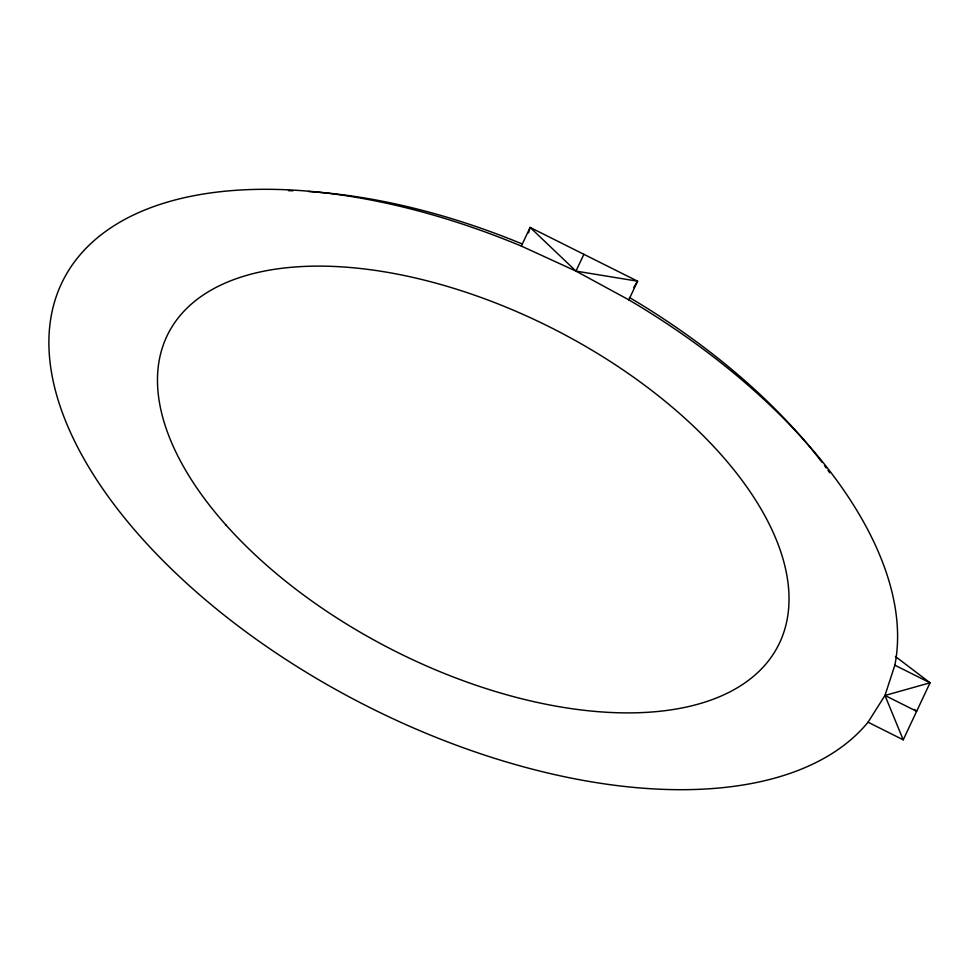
<?xml version="1.0" encoding="UTF-8"?>
<svg xmlns="http://www.w3.org/2000/svg" width="979" height="979" viewBox="0 0 979 979"><rect width="100%" height="100%" fill="white"/><g stroke="black" fill="none" stroke-linecap="round" stroke-linejoin="round"><path stroke-width="1.47" d="M528.525 232.855L530.128 227.422L637.61 281.193L628.836 299.855A460.424 241.25 27.1 0 1 894.855 665.194L930.05 682.804L903.225 739.818L868.043 722.208A460.424 241.25 27.1 0 1 352.648 698.7A460.424 241.25 27.1 0 1 57.418 293.259A460.424 241.25 27.1 0 1 521.354 246.084L575.97 271.11L628.836 299.855M868.043 722.208L884.967 695.457L894.855 665.194M521.354 246.084L530.128 227.422L575.97 271.11L637.61 281.193L633.658 287.655M575.97 271.11L583.876 254.307M903.225 739.818L884.967 695.457L930.05 682.804L895.43 656.493M884.967 695.457L916.638 711.305L914.276 709.371M288.45 190.66A442.006 231.607 27.1 0 1 293.039 190.783M308.52 191.505A442.006 231.607 27.1 0 1 522.137 243.93M629.411 297.469A442.006 231.607 27.1 0 1 821.822 462.088M824.489 465.612A442.006 231.607 27.1 0 1 826.239 467.962M827.965 470.324A442.006 231.607 27.1 0 1 829.776 472.833M226.076 525.136A342.626 179.536 27.1 0 0 767.034 662.673A342.626 179.536 27.1 0 0 426.624 280.704A342.626 179.536 27.1 0 0 226.076 525.136"/></g></svg>
